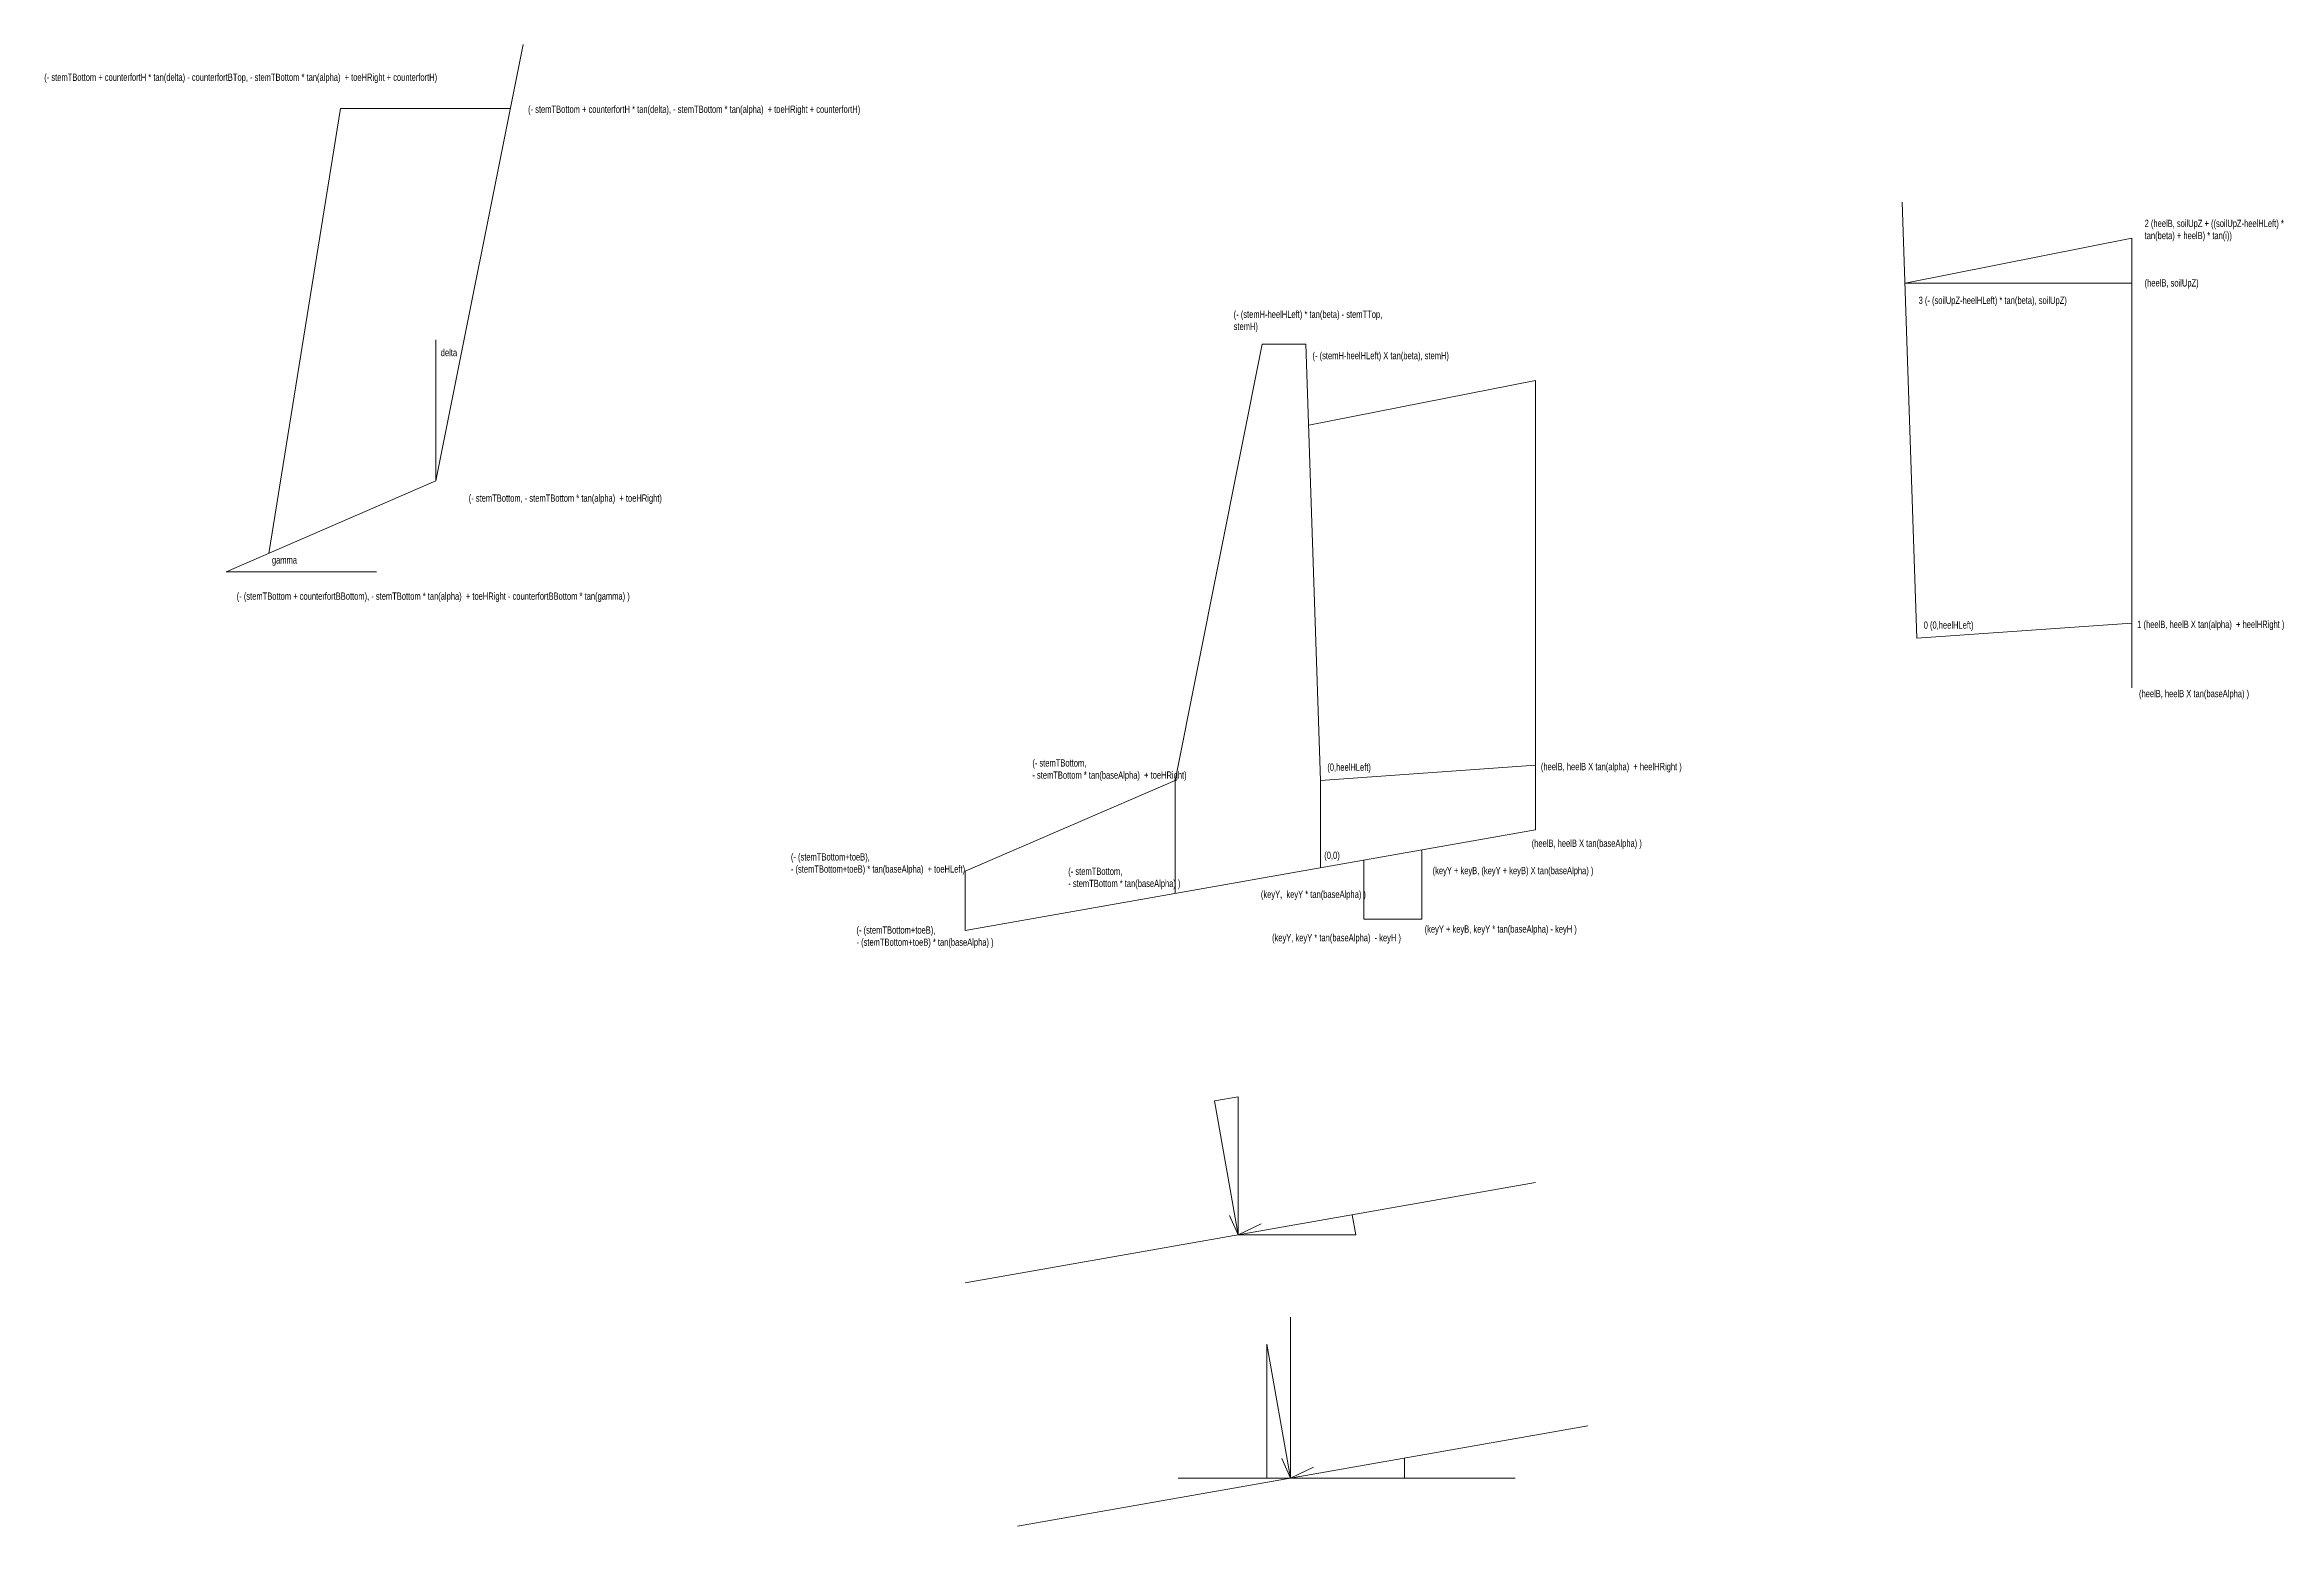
# Model space of a CAD drawing. Extents: x -8.8 to 6.6, y -4.5 to 27.8.
# Drawn here: x -8.77 to 6.59, y -4.53 to 5.66 of the extents above.
import ezdxf

# ---------------------------------------------------------------- set-up
doc = ezdxf.new("R2010")
doc.units = 0
doc.header["$MEASUREMENT"] = 0
doc.layers.get('0').update_dxf_attribs({"linetype": 'CONTINUOUS', "lineweight": 0})
doc.styles.get("Standard").update_dxf_attribs({"font": 'txt', "width": 0.75})

msp = doc.modelspace()

# ---------------------------------------------------------------- linework, layer by layer
for p, q in [((-5.482, 5.66), (-6.082, 2.66)), ((-6.738, 5.22), (-7.231, 2.162)), ((-5.57, 5.22), (-6.738, 5.22)), ((4.1, 1.578), (4, 4.578)), ((-0.4, 3.6), (-1, 0.6)), ((-0.1, 3.6), (-0.4, 3.6)), ((0, 0.6), (-0.1, 3.6)), ((-7.524, 2.035), (-6.082, 2.66)), ((4.1, 1.578), (5.578, 1.683)), ((5.578, 1.238), (5.578, 1.683)), ((0, 0.6), (1.477, 0.706)), ((1.477, 0.26), (1.477, 0.706)), ((-2.442, -0.024), (-1, 0.6)), ((-1, 0.6), (-1, -0.176)), ((0, 0), (0, 0.6)), ((-2.442, -0.431), (1.477, 0.26)), ((0.297, 0.052), (0.297, -0.354)), ((0.697, 0.123), (0.697, -0.354)), ((-2.442, -0.431), (-2.442, -0.024)), ((-2.442, -2.855), (1.477, -2.164)), ((-2.082, -4.528), (1.837, -3.837))]:
    msp.add_line(p, q)
at = {"linetype": 'ByBlock'}
for p, q in [((4.019, 4.021), (5.578, 4.329)), ((5.578, 1.683), (5.578, 4.329)), ((4.019, 4.021), (5.578, 4.021)), ((-6.082, 2.66), (-6.082, 3.63)), ((-0.081, 3.043), (1.477, 3.351)), ((1.477, 0.706), (1.477, 3.351)), ((-7.524, 2.035), (-6.491, 2.035)), ((0.297, -0.354), (0.697, -0.354)), ((-0.729, -1.602), (-0.566, -1.574)), ((-0.729, -1.602), (-0.566, -2.524)), ((-0.566, -1.574), (-0.566, -2.524)), ((-0.566, -2.524), (-0.626, -2.39)), ((-0.566, -2.524), (-0.408, -2.448)), ((0.242, -2.524), (0.218, -2.386)), ((0.242, -2.524), (-0.566, -2.524)), ((-0.206, -4.197), (-0.206, -3.091)), ((-0.369, -3.275), (-0.206, -4.197)), ((-0.369, -3.275), (-0.369, -4.197)), ((-0.206, -4.197), (-0.266, -4.063)), ((-0.206, -4.197), (-0.048, -4.121)), ((0.578, -4.059), (0.578, -4.197)), ((-0.206, -4.197), (-0.978, -4.197)), ((-0.206, -4.197), (1.338, -4.197))]:
    msp.add_line(p, q, dxfattribs=at)

# ---------------------------------------------------------------- texts
at = {"char_height": 0.05, "width": 100, "attachment_point": 1}
for s, insert in [('(- stemTBottom + counterfortH * tan(delta) - counterfortBTop, - stemTBottom * tan(alpha)  + toeHRight + counterfortH)', (-8.774, 5.461)), ('(- stemTBottom + counterfortH * tan(delta), - stemTBottom * tan(alpha)  + toeHRight + counterfortH)', (-5.448, 5.241)), ('(- (stemH-heelHLeft) X tan(beta), stemH)', (-0.055, 3.547)), ('(- stemTBottom, - stemTBottom * tan(alpha)  + toeHRight)', (-5.856, 2.567)), ('(- (stemTBottom + counterfortBBottom), - stemTBottom * tan(alpha)  + toeHRight - counterfortBBottom * tan(gamma) )', (-7.451, 1.893)), ('0 (0,heelHLeft)', (4.147, 1.694)), ('1 (heelB, heelB X tan(alpha)  + heelHRight )', (5.615, 1.699)), ('(heelB, heelB X tan(baseAlpha) )', (5.627, 1.223)), ('(0,heelHLeft)', (0.047, 0.717)), ('(heelB, heelB X tan(alpha)  + heelHRight )', (1.515, 0.721)), ('(heelB, heelB X tan(baseAlpha) )', (1.452, 0.194)), ('(0,0)', (0.026, 0.111)), ('(keyY + keyB, (keyY + keyB) X tan(baseAlpha) )', (0.771, 0.006)), ('(keyY,  keyY * tan(baseAlpha) )', (-0.41, -0.157)), ('(keyY, keyY * tan(baseAlpha)  - keyH )', (-0.333, -0.456)), ('(keyY + keyB, keyY * tan(baseAlpha) - keyH )', (0.716, -0.396))]:
    msp.add_mtext(s, dxfattribs=dict(at, insert=insert))
at = {"linetype": 'ByBlock', "char_height": 0.05, "attachment_point": 1}
for s, insert, width in [('2 (heelB, soilUpZ + ((soilUpZ-heelHLeft) * tan(beta) + heelB) * tan(i))', (5.666, 4.456), 0.94639), ('(heelB, soilUpZ)', (5.666, 4.047), 0.94639), ('3 (- (soilUpZ-heelHLeft) * tan(beta), soilUpZ)', (4.112, 3.927), 0.94639), ('(- (stemH-heelHLeft) * tan(beta) - stemTTop, \\PstemH)', (-0.597, 3.831), 2.54998), ('delta', (-6.048, 3.568), 0.43933), ('gamma', (-7.209, 2.142), 0.43933), ('(- stemTBottom,\\P- stemTBottom * tan(baseAlpha)  + toeHRight)', (-1.981, 0.746), 1.05417), ('(- (stemTBottom+toeB), \\P- (stemTBottom+toeB) * tan(baseAlpha)  + toeHLeft)', (-3.641, 0.1), 1.14945), ('(- stemTBottom,\\P- stemTBottom * tan(baseAlpha) )', (-1.734, 0.001), 0.86142), ('(- (stemTBottom+toeB),\\P- (stemTBottom+toeB) * tan(baseAlpha) )', (-3.19, -0.403), 1.81304)]:
    msp.add_mtext(s, dxfattribs=dict(at, insert=insert, width=width))

doc.saveas('drawing.dxf')
